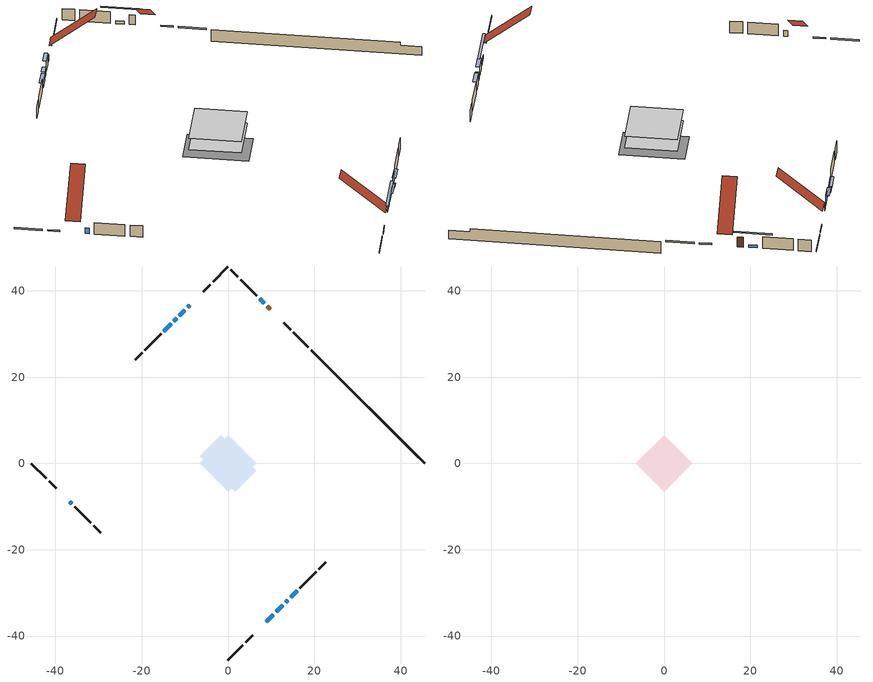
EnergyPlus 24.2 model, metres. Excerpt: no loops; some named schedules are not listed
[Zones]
conditioned space
 floor adiabatic (AdiabaticFloorConstruction): -6.52,0 0,6.52 6.52,0 0,-6.52 z0.71
 floor foundation (Slab1 construction): -6.56,1.65 -1.65,6.56 6.56,-1.65 1.65,-6.56 z-1.73
 wall outside (RimJoist1 construction): 0,-45.56 3.47,-42.09 / -45.56,0 -42.09,-3.47 / 0,45.56 -3.47,42.09 / 18.65,26.91 15.18,30.38 z0.71:1.01
 wall outside (RimJoist2 construction): 4.13,-41.43 5.68,-39.88 / -41.43,-4.13 -39.88,-5.68 / -4.13,41.43 -5.68,39.88 / 14.52,31.04 12.97,32.59 z0.71:1.01
 wall outside (AdiabaticWallConstruction 1): 9.8,35.76 9.05,36.51 z0.71:2.74
 wall outside (AdiabaticWallConstruction): -8.85,36.71 -9.34,36.23 / -36.71,-8.85 -36.23,-9.34 z0.71:1.93; 8.4,37.16 7.34,38.22 / 8.85,-36.71 10.55,-35.02 z0.71:1.32; 11.2,-34.36 12.75,-32.82 z0.71:2.44; 13.4,-32.16 13.85,-31.71 / -13.19,32.37 -14.84,30.72 z0.71:1.63; 14.51,-31.05 16,-29.56 z0.71:2.46; -9.99,35.57 -11.25,34.31 z0.71:2.79; -11.9,33.66 -12.54,33.03 z0.71:1.68
 wall outside (Wall1 construction): 16.66,-28.91 20.44,-25.12 / -35.57,-9.99 -31.79,-13.77 / -15.5,30.06 -19.28,26.28 / 6.68,38.88 2.9,42.66 z0.71:3.15
 wall outside (Wall2 construction): 21.09,-24.47 22.68,-22.88 / -31.13,-14.43 -29.55,-16.02 / -19.94,25.62 -21.52,24.04 / 2.24,43.32 0.66,44.9 z0.71:3.15
 wall foundation (FoundationWall1 construction): 19.31,26.25,-1.73 19.31,26.25,0.71 42.94,2.63,0.71 42.94,2.63,0.07 45.56,0,0.07 45.56,0,-1.73
 window (WindowConstruction 6): -8.86,36.71 -9.33,36.23 z0.71:1.93
 window (WindowConstruction 8): 8.4,37.16 7.34,38.22 z0.71:1.32
 window (WindowConstruction 9): 8.86,-36.71 10.54,-35.02 z0.71:1.32
 window (WindowConstruction 7): -36.71,-8.86 -36.23,-9.33 z0.71:1.93
 window (WindowConstruction): 11.2,-34.36 12.75,-32.82 z0.71:2.44
 window (WindowConstruction 1): 13.4,-32.16 13.85,-31.71 z0.71:1.62
 window (WindowConstruction 2): 14.51,-31.05 16,-29.56 z0.71:2.46
 window (WindowConstruction 3): -9.99,35.57 -11.25,34.31 z0.71:2.79
 window (WindowConstruction 4): -11.91,33.66 -12.53,33.03 z0.71:1.68
 window (WindowConstruction 5): -13.19,32.37 -14.84,30.72 z0.71:1.62
 door (Door): 9.8,35.76 9.05,36.51 z0.71:2.74
 ceiling adiabatic (AdiabaticFloorConstruction): 0,-6.52 6.52,0 0,6.52 -6.52,0 z0.71
attic - vented
 floor to conditioned space (Floor1 construction Reversed): -6.52,0 0,6.52 6.52,0 0,-6.52 z3.15
 roof outside (Roof1 construction): 8.2,-37.36,3.15 2.49,-31.65,9.88 0.63,-33.51,9.88 6.34,-39.22,3.15; -37.36,-8.2,3.15 -31.65,-2.49,9.88 -33.51,-0.63,9.88 -39.22,-6.34,3.15; -8.2,37.36,3.15 -2.49,31.65,9.88 -0.63,33.51,9.88 -6.34,39.22,3.15; 10.45,35.11,3.15 4.74,29.4,9.88 6.6,27.54,9.88 12.31,33.25,3.15
shading: 5.47,40.09 10.26,35.3 10.56,35.59 5.76,40.38 z3.96; 12.41,-33.15 6.99,-38.57 7.28,-38.86 12.7,-33.44 z3.96; 12.96,-32.61 10.99,-34.57 11.42,-35 13.39,-33.04 z2.74; 14.06,-31.5 13.19,-32.37 13.62,-32.8 14.49,-31.93 z1.92; 16.21,-29.35 14.3,-31.27 14.73,-31.7 16.64,-29.78 z2.76; -11.46,34.1 -9.78,35.78 -10.21,36.21 -11.89,34.53 z3.09; -12.75,32.82 -11.69,33.87 -12.13,34.3 -13.18,33.25 z1.97; -15.05,30.51 -12.98,32.58 -13.41,33.01 -15.48,30.94 z1.92
[Building]
Building 1: Terrain=Suburbs
[Site:Location]
Quebec Intl AP_QC: Latitude {deg}=46.8; Longitude {deg}=-71.38; Time Zone {hr}=-5; Elevation {m}=74; Keep Site Location Information=Yes
[Site:GroundTemperature:Shallow]
0.0108218, -2.24938, -2.43038, -1.3578, 2.94801, 7.23376, 10.9493, 13.303, 13.5029, 11.5886, 7.96783, 3.81355
[Site:WaterMainsTemperature]
Calculation Method=Schedule; Temperature Schedule=mains temperature schedule
[Material] Roughness=Rough; Thermal Absorptance=0.9
Name | Thickness {m} | Conductivity {W/m-K} | Density {kg/m3} | Specific Heat {J/kg-K} | Solar Absorptance | Visible Absorptance
asphalt or fiberglass shingles | 0.00635 | 0.162714 | 1121.4 | 1465.45 | 0.4 | 0.4
ceiling loosefill ins | 0.169333 | 0.0480833 | 16.02 | 1046.75 | 0.7 | 0.7
ceiling stud and cavity | 0.1397 | 0.326487 | 65.682 | 1177.47 | 0.7 | 0.7
concrete 4.0 in. | 0.1016 | 1.803125 | 2242.8 | 837.4 | 0.7 | 0.7
concrete 8.0 in. | 0.2032 | 1.803125 | 2242.8 | 837.4 | 0.7 | 0.7
door material | 0.04445 | 0.053851 | 512.64 | 1214.23 | 0.7 | 0.7
exterior vertical ins | 0.0229855 | 0.029427 | 32.04 | 1214.23 | 0.7 | 0.7
floor covering | 0.0127 | 0.0433444 | 54.468 | 1339.84 | 0.6 | 0.6
floor rigid ins; wall rigid ins | 0.512978 | 0.029427 | 32.04 | 1214.23 | 0.7 | 0.7
floor stud and cavity | 0.1397 | 1.75129 | 37.0049 | 1207.88 | 0.7 | 0.7
furniture material conditioned space 1 | 0.1524 | 0.115458 | 640.8 | 1214.23 | 0.6 | 0.6
gypsum board | 0.0127 | 0.160291 | 801 | 837.4 | 0.6 | 0.6
gypsum board 1 | 0.0127 | 0.160291 | 801 | 837.4 | 0.7 | 0.7
osb sheathing 0.5 in. | 0.0127 | 0.115458 | 512.64 | 1214.23 | 0.7 | 0.7
osb sheathing 0.75 in. | 0.01905 | 0.115458 | 512.64 | 1214.23 | 0.7 | 0.7
osb sheathing 2.0 in. | 0.0508 | 0.115458 | 512.64 | 1214.23 | 0.7 | 0.7
rim joist rigid ins | 0.051816 | 0.029427 | 32.04 | 1214.23 | 0.7 | 0.7
rim joist stud and cavity | 0.0508 | 0.0450373 | 125.044 | 1163.47 | 0.6 | 0.6
rim joist stud and cavity 1 | 0.0508 | 0.0518344 | 125.044 | 1163.47 | 0.6 | 0.6
wall stud and cavity | 0.1397 | 0.0728542 | 139.0536 | 1170.24 | 0.7 | 0.7
wall stud and cavity 1 | 0.1397 | 0.0823866 | 139.0536 | 1170.24 | 0.7 | 0.7
wall stud and cavity 2 | 0.0889 | 0.380278 | 52.3479 | 1209.89 | 0.7 | 0.7
wall stud and cavity 3 | 0.0889 | 0.391764 | 83.0341 | 1211.67 | 0.7 | 0.7
wood siding | 0.0254 | 0.102417 | 544.68 | 1172.36 | 0.4 | 0.4
wood siding 1; wood siding 2; wood siding 3 | 0.0254 | 0.102417 | 544.68 | 1172.36 | 0.7 | 0.7
[WindowMaterial:SimpleGlazingSystem]
Name | U-Factor {W/m2-K} | Solar Heat Gain Coefficient
WindowMaterial | 2.92644 | 0.61
WindowMaterial 1 | 2.992306 | 0.51
WindowMaterial 2 | 2.89521 | 0.66
WindowMaterial 3 | 2.975272 | 0.59
WindowMaterial 4 | 2.96562 | 0.56
WindowMaterial 5 | 2.95426 | 0.57
WindowMaterial 6 | 3.10076 | 0.61
WindowMaterial 7 | 3.02013 | 0.49
WindowMaterial 8 | 3.00764 | 0.51
WindowMaterial 9 | 4.83993 | 0.56
[Construction]
AdiabaticFloorConstruction: floor stud and cavity, floor rigid ins, osb sheathing 0.75 in., floor covering
AdiabaticWallConstruction: wood siding 2, wall rigid ins, wall stud and cavity 2, gypsum board
AdiabaticWallConstruction 1: wood siding 3, wall rigid ins, wall stud and cavity 2, gypsum board
Door: door material
Floor1 construction Reversed: gypsum board, ceiling stud and cavity, ceiling loosefill ins
FoundationWall1 construction: concrete 8.0 in., gypsum board 1
furniture construction conditioned space 1: furniture material conditioned space 1
PartitionWallConstruction: gypsum board, wall stud and cavity 3, gypsum board
RimJoist1 construction: wood siding 1, rim joist rigid ins, osb sheathing 2.0 in., rim joist stud and cavity
RimJoist2 construction: wood siding 1, rim joist rigid ins, osb sheathing 2.0 in., rim joist stud and cavity 1
Roof1 construction: asphalt or fiberglass shingles
Slab1 construction: concrete 4.0 in.
Wall1 construction: wood siding, osb sheathing 0.5 in., wall stud and cavity, gypsum board
Wall2 construction: wood siding, osb sheathing 0.5 in., wall stud and cavity 1, gypsum board
WindowConstruction: WindowMaterial
WindowConstruction 1: WindowMaterial 1
WindowConstruction 2: WindowMaterial 2
WindowConstruction 3: WindowMaterial 3
WindowConstruction 4: WindowMaterial 4
WindowConstruction 5: WindowMaterial 5
WindowConstruction 6: WindowMaterial 6
WindowConstruction 7: WindowMaterial 7
WindowConstruction 8: WindowMaterial 8
WindowConstruction 9: WindowMaterial 9
[Zone] Multiplier=1; Part of Total Floor Area=Yes
Name | Volume {m3}
attic - vented | 83.4671
conditioned space | 418.2
[Space]
Name | Zone | Volume {m3}
attic - vented 1 | attic - vented | 83.4671
conditioned space 1 | conditioned space | 418.2
[ZoneInfiltration:EffectiveLeakageArea]
infil attic - vented 1: Zone or Space=attic - vented 1; Schedule=Always On Discrete; Effective Air Leakage Area {cm2}=3134.77; Stack Coefficient=0.000467993; Wind Coefficient=1.46164e-05
[ZoneMixing]
whole house fan mix: Zone or Space=attic - vented; Schedule=Always On Continuous; Design Flow Rate Calculation Method=Flow/Zone; Design Flow Rate {m3/s}=0; Source Zone or Space=conditioned space
[SurfaceProperty:ExposedFoundationPerimeter]
Slab1: Exposed Perimeter Calculation Method=TotalExposedPerimeter; Total Exposed Perimeter {m}=37.126
[InternalMass] Zone or ZoneList=conditioned space; Space or SpaceList=conditioned space 1
Name | Construction | Surface Area {m2}
furniture mass conditioned space 1 | furniture construction conditioned space 1 | 66.2402
partition wall mass | PartitionWallConstruction | 165.601
[Lights]
interior lighting: Zone or ZoneList or Space or SpaceList=conditioned space 1; Schedule=interior lighting schedule; Design Level Calculation Method=LightingLevel; Lighting Level {W}=343.2; Return Air Fraction=0; Fraction Radiant=0.6; Fraction Visible=0.2; Fraction Replaceable=1
[People]
occupants: Zone or ZoneList or Space or SpaceList=conditioned space 1; Number of People Schedule=occupants schedule; Number of People Calculation Method=People; Number of People=3; Fraction Radiant=0.314171; Sensible Heat Fraction=0.56303; Activity Level Schedule=occupants activity schedule; Carbon Dioxide Generation Rate {m3/s-W}=0; Enable ASHRAE 55 Comfort Warnings=No; Mean Radiant Temperature Calculation Type=EnclosureAveraged
[ElectricEquipment] Zone or ZoneList or Space or SpaceList=conditioned space 1; Design Level Calculation Method=EquipmentLevel
Name | Schedule | Design Level {W} | Fraction Latent | Fraction Radiant | Fraction Lost
clothes dryer | clothes dryer schedule | 140.772 | 0.015 | 0.081 | 0.85
clothes washer | clothes washer schedule | 32.1985 | 0.03 | 0.162 | 0.7
cooking range | cooking range schedule | 215.147 | 0.08 | 0.432 | 0.2
dishwasher | dishwasher schedule | 66.8632 | 0.3 | 0.18 | 0.4
fridge | fridge schedule | 72.9452 | 0 | 0.6 | 0
mech vent house fan | mech vent house fan schedule | 19.9167 | 0 | 0 | 0.5
mech vent house fan cfis | mech vent house fan cfis schedule | 0 | 0 | 0 | 0
mech vent range fan 0 | mech vent range fan 0 schedule | 57 | 0 | 0 | 1
misc plug loads | misc plug loads schedule | 494.7 | 0.045 | 0.513 | 0.1
whole house fan | Always On Discrete | 0 | 0 | 0 | 1
[OtherEquipment] Zone or ZoneList or Space or SpaceList=conditioned space 1; Design Level Calculation Method=EquipmentLevel
Name | Fuel Type | Schedule | Design Level {W} | Fraction Latent | Fraction Radiant | Fraction Lost
clothes dryer 1 | Electricity | clothes dryer schedule | 0 | 0.015 | 0.081 | 0.85
cooking range 1 | Electricity | cooking range schedule | 0 | 0.08 | 0.432 | 0.2
general water use latent | None | general water use schedule | 62.594 | 1 | 0 | 0
general water use sensible | None | general water use schedule | -61.6891 | 0 | 0.6 | 0
mech vent house fan latent load | None | Always On Discrete | 0 | 1 | 0 | 0
mech vent house fan sensible load | None | Always On Discrete | 0 | 0 | 0 | 0
water heater energy adjustment1 | Electricity | Always On Discrete | 0.01 | 0 | 0 | 1
[ZoneInfiltration:DesignFlowRate] Zone or ZoneList or Space or SpaceList=conditioned space 1; Schedule=Always On Discrete; Design Flow Rate Calculation Method=Flow/Zone; Design Flow Rate {m3/s}=0
infil flow; natural vent flow; whole house fan flow
[AvailabilityManager:Scheduled]
furnace airloop Availability Manager: Schedule=Always On Discrete
[Foundation:Kiva]
Foundation Kiva 1: Initial Indoor Air Temperature {C}=18; Wall Height Above Grade {m}=0.709971; Wall Depth Below Slab {m}=0.2032; Custom Block Material Name 1=exterior vertical ins; Custom Block Depth 1 {m}=2.43998; Custom Block X Position 1 {m}=0.2159; Custom Block Z Position 1 {m}=0
[Foundation:Kiva:Settings]
Soil Conductivity {W/m-K}=0.849921; Soil Density {kg/m3}=1842.3; Soil Specific Heat {J/kg-K}=418.7; Ground Solar Absorptivity=0.9; Ground Thermal Absorptivity=0.9; Ground Surface Roughness {m}=0.03; Far-Field Width {m}=40; Deep-Ground Boundary Condition=ZeroFlux; Deep-Ground Depth {m}=40; Minimum Cell Dimension {m}=0.2; Maximum Cell Growth Coefficient=3; Simulation Timestep=Timestep
[Exterior:Lights]
exterior lighting: Schedule=exterior lighting schedule; Design Level {W}=75.6
[EnergyManagementSystem:GlobalVariable]
furnace_airloop_Fan_RTF
infil_program_Qfan
infil_program_Qinf
natural_vent_program_Qnv
natural_vent_program_Qwhf
[EnergyManagementSystem:Sensor]
Name | Output:Variable or Output:Meter Index Key | Output:Variable or Output:Meter
airflow_gain | infil flow | Infiltration Sensible Heat Gain Energy
airflow_gain_1 | natural vent flow | Infiltration Sensible Heat Gain Energy
airflow_gain_2 | whole house fan flow | Infiltration Sensible Heat Gain Energy
airflow_loss | infil flow | Infiltration Sensible Heat Loss Energy
airflow_loss_1 | natural vent flow | Infiltration Sensible Heat Loss Energy
airflow_loss_2 | whole house fan flow | Infiltration Sensible Heat Loss Energy
clg_load_cond |  | Cooling:EnergyTransfer:Zone:CONDITIONED SPACE
clg_sp_s; clg_sp_s_1 | cooling setpoint | Schedule Value
clothes_dryer_exhaust_0_sch_s | clothes dryer exhaust 0 schedule | Schedule Value
cool_season | cooling season schedule | Schedule Value
htg_load_cond |  | Heating:EnergyTransfer:Zone:CONDITIONED SPACE
htg_sp_s; htg_sp_s_1 | heating setpoint | Schedule Value
ig_ee_conv | clothes dryer | Electric Equipment Convective Heating Energy
ig_ee_conv_2 | cooking range | Electric Equipment Convective Heating Energy
ig_ee_conv_4 | fridge | Electric Equipment Convective Heating Energy
ig_ee_conv_5 | misc plug loads | Electric Equipment Convective Heating Energy
ig_ee_conv_6 | whole house fan | Electric Equipment Convective Heating Energy
ig_ee_rad | clothes dryer | Electric Equipment Radiant Heating Energy
ig_ee_rad_2 | cooking range | Electric Equipment Radiant Heating Energy
ig_ee_rad_4 | fridge | Electric Equipment Radiant Heating Energy
ig_ee_rad_5 | misc plug loads | Electric Equipment Radiant Heating Energy
ig_ee_rad_6 | whole house fan | Electric Equipment Radiant Heating Energy
ig_lgt_conv | interior lighting | Lights Convective Heating Energy
ig_lgt_rad | interior lighting | Lights Radiant Heating Energy
ig_lgt_vis | interior lighting | Lights Visible Radiation Heating Energy
ig_oe_conv | clothes dryer 1 | Other Equipment Convective Heating Energy
ig_oe_conv_1 | cooking range 1 | Other Equipment Convective Heating Energy
ig_oe_conv_2 | general water use latent | Other Equipment Convective Heating Energy
ig_oe_conv_3 | general water use sensible | Other Equipment Convective Heating Energy
ig_oe_conv_4 | water heater energy adjustment1 | Other Equipment Convective Heating Energy
ig_oe_rad | clothes dryer 1 | Other Equipment Radiant Heating Energy
ig_oe_rad_1 | cooking range 1 | Other Equipment Radiant Heating Energy
ig_oe_rad_2 | general water use latent | Other Equipment Radiant Heating Energy
ig_oe_rad_3 | general water use sensible | Other Equipment Radiant Heating Energy
ig_oe_rad_4 | water heater energy adjustment1 | Other Equipment Radiant Heating Energy
ig_ppl_conv | occupants | People Convective Heating Energy
ig_ppl_rad | occupants | People Radiant Heating Energy
im_conv | furniture mass conditioned space 1 | Surface Inside Face Convection Heat Gain Energy
im_conv_1 | partition wall mass | Surface Inside Face Convection Heat Gain Energy
im_ig | furniture mass conditioned space 1 | Surface Inside Face Internal Gains Radiation Heat Gain Energy
im_ig_1 | partition wall mass | Surface Inside Face Internal Gains Radiation Heat Gain Energy
im_lgt | furniture mass conditioned space 1 | Surface Inside Face Lights Radiation Heat Gain Energy
im_lgt_1 | partition wall mass | Surface Inside Face Lights Radiation Heat Gain Energy
im_sol | furniture mass conditioned space 1 | Surface Inside Face Solar Radiation Heat Gain Energy
im_sol_1 | partition wall mass | Surface Inside Face Solar Radiation Heat Gain Energy
im_surf | furniture mass conditioned space 1 | Surface Inside Face Net Surface Thermal Radiation Heat Gain Energy
im_surf_1 | partition wall mass | Surface Inside Face Net Surface Thermal Radiation Heat Gain Energy
mech_vent_range_fan_0_sch_s | mech vent range fan 0 schedule | Schedule Value
mv_conv | mech vent house fan | Electric Equipment Convective Heating Energy
mv_conv_1 | mech vent house fan cfis | Electric Equipment Convective Heating Energy
mv_conv_2 | mech vent range fan 0 | Electric Equipment Convective Heating Energy
mv_conv_3 | mech vent house fan latent load | Other Equipment Convective Heating Energy
mv_conv_4 | mech vent house fan sensible load | Other Equipment Convective Heating Energy
mv_rad | mech vent house fan | Electric Equipment Radiant Heating Energy
mv_rad_1 | mech vent house fan cfis | Electric Equipment Radiant Heating Energy
mv_rad_2 | mech vent range fan 0 | Electric Equipment Radiant Heating Energy
mv_rad_3 | mech vent house fan latent load | Other Equipment Radiant Heating Energy
mv_rad_4 | mech vent house fan sensible load | Other Equipment Radiant Heating Energy
natural_vent_s | natural vent schedule | Schedule Value
out_pb_s |  | Site Outdoor Air Barometric Pressure
out_wt_s |  | Site Outdoor Air Humidity Ratio
site_vw_s |  | Site Wind Speed
ss_back_out | Window1 | Surface Window Shortwave from Zone Back Out Window Heat Transfer Rate
ss_back_out_1 | Window11 | Surface Window Shortwave from Zone Back Out Window Heat Transfer Rate
ss_back_out_2 | Window12 | Surface Window Shortwave from Zone Back Out Window Heat Transfer Rate
ss_back_out_3 | Window2 | Surface Window Shortwave from Zone Back Out Window Heat Transfer Rate
ss_back_out_4 | Window3 | Surface Window Shortwave from Zone Back Out Window Heat Transfer Rate
ss_back_out_5 | Window4 | Surface Window Shortwave from Zone Back Out Window Heat Transfer Rate
ss_back_out_6 | Window5 | Surface Window Shortwave from Zone Back Out Window Heat Transfer Rate
ss_back_out_7 | Window7 | Surface Window Shortwave from Zone Back Out Window Heat Transfer Rate
ss_back_out_8 | Window8 | Surface Window Shortwave from Zone Back Out Window Heat Transfer Rate
ss_back_out_9 | Window9 | Surface Window Shortwave from Zone Back Out Window Heat Transfer Rate
ss_conv | Door1 | Surface Inside Face Convection Heat Gain Energy
ss_conv_1 | Window1 | Surface Inside Face Convection Heat Gain Energy
ss_conv_10 | Window9 | Surface Inside Face Convection Heat Gain Energy
ss_conv_2 | Window11 | Surface Inside Face Convection Heat Gain Energy
ss_conv_3 | Window12 | Surface Inside Face Convection Heat Gain Energy
ss_conv_4 | Window2 | Surface Inside Face Convection Heat Gain Energy
ss_conv_5 | Window3 | Surface Inside Face Convection Heat Gain Energy
ss_conv_6 | Window4 | Surface Inside Face Convection Heat Gain Energy
ss_conv_7 | Window5 | Surface Inside Face Convection Heat Gain Energy
ss_conv_8 | Window7 | Surface Inside Face Convection Heat Gain Energy
ss_conv_9 | Window8 | Surface Inside Face Convection Heat Gain Energy
ss_ig | Door1 | Surface Inside Face Internal Gains Radiation Heat Gain Energy
ss_ig_1 | Window1 | Surface Inside Face Internal Gains Radiation Heat Gain Energy
ss_ig_10 | Window9 | Surface Inside Face Internal Gains Radiation Heat Gain Energy
ss_ig_2 | Window11 | Surface Inside Face Internal Gains Radiation Heat Gain Energy
ss_ig_3 | Window12 | Surface Inside Face Internal Gains Radiation Heat Gain Energy
ss_ig_4 | Window2 | Surface Inside Face Internal Gains Radiation Heat Gain Energy
ss_ig_5 | Window3 | Surface Inside Face Internal Gains Radiation Heat Gain Energy
ss_ig_6 | Window4 | Surface Inside Face Internal Gains Radiation Heat Gain Energy
ss_ig_7 | Window5 | Surface Inside Face Internal Gains Radiation Heat Gain Energy
ss_ig_8 | Window7 | Surface Inside Face Internal Gains Radiation Heat Gain Energy
ss_ig_9 | Window8 | Surface Inside Face Internal Gains Radiation Heat Gain Energy
ss_lgt | Door1 | Surface Inside Face Lights Radiation Heat Gain Energy
ss_sol | Door1 | Surface Inside Face Solar Radiation Heat Gain Energy
ss_surf | Door1 | Surface Inside Face Net Surface Thermal Radiation Heat Gain Energy
ss_surf_1 | Window1 | Surface Inside Face Net Surface Thermal Radiation Heat Gain Energy
ss_surf_10 | Window9 | Surface Inside Face Net Surface Thermal Radiation Heat Gain Energy
ss_surf_2 | Window11 | Surface Inside Face Net Surface Thermal Radiation Heat Gain Energy
ss_surf_3 | Window12 | Surface Inside Face Net Surface Thermal Radiation Heat Gain Energy
ss_surf_4 | Window2 | Surface Inside Face Net Surface Thermal Radiation Heat Gain Energy
ss_surf_5 | Window3 | Surface Inside Face Net Surface Thermal Radiation Heat Gain Energy
ss_surf_6 | Window4 | Surface Inside Face Net Surface Thermal Radiation Heat Gain Energy
ss_surf_7 | Window5 | Surface Inside Face Net Surface Thermal Radiation Heat Gain Energy
ss_surf_8 | Window7 | Surface Inside Face Net Surface Thermal Radiation Heat Gain Energy
ss_surf_9 | Window8 | Surface Inside Face Net Surface Thermal Radiation Heat Gain Energy
ss_trans_in | Window1 | Surface Window Transmitted Solar Radiation Rate
ss_trans_in_1 | Window11 | Surface Window Transmitted Solar Radiation Rate
ss_trans_in_2 | Window12 | Surface Window Transmitted Solar Radiation Rate
ss_trans_in_3 | Window2 | Surface Window Transmitted Solar Radiation Rate
ss_trans_in_4 | Window3 | Surface Window Transmitted Solar Radiation Rate
ss_trans_in_5 | Window4 | Surface Window Transmitted Solar Radiation Rate
ss_trans_in_6 | Window5 | Surface Window Transmitted Solar Radiation Rate
ss_trans_in_7 | Window7 | Surface Window Transmitted Solar Radiation Rate
ss_trans_in_8 | Window8 | Surface Window Transmitted Solar Radiation Rate
ss_trans_in_9 | Window9 | Surface Window Transmitted Solar Radiation Rate
ss_trans_out | Window1 | Surface Inside Face Initial Transmitted Diffuse Transmitted Out Window Solar Radiation Rate
ss_trans_out_1 | Window11 | Surface Inside Face Initial Transmitted Diffuse Transmitted Out Window Solar Radiation Rate
ss_trans_out_2 | Window12 | Surface Inside Face Initial Transmitted Diffuse Transmitted Out Window Solar Radiation Rate
ss_trans_out_3 | Window2 | Surface Inside Face Initial Transmitted Diffuse Transmitted Out Window Solar Radiation Rate
ss_trans_out_4 | Window3 | Surface Inside Face Initial Transmitted Diffuse Transmitted Out Window Solar Radiation Rate
ss_trans_out_5 | Window4 | Surface Inside Face Initial Transmitted Diffuse Transmitted Out Window Solar Radiation Rate
ss_trans_out_6 | Window5 | Surface Inside Face Initial Transmitted Diffuse Transmitted Out Window Solar Radiation Rate
ss_trans_out_7 | Window7 | Surface Inside Face Initial Transmitted Diffuse Transmitted Out Window Solar Radiation Rate
ss_trans_out_8 | Window8 | Surface Inside Face Initial Transmitted Diffuse Transmitted Out Window Solar Radiation Rate
ss_trans_out_9 | Window9 | Surface Inside Face Initial Transmitted Diffuse Transmitted Out Window Solar Radiation Rate
s_conv | Floor1 | Surface Inside Face Convection Heat Gain Energy
s_conv_1 | FoundationWall1 | Surface Inside Face Convection Heat Gain Energy
s_conv_10 | RimJoist2:315 | Surface Inside Face Convection Heat Gain Energy
s_conv_11 | RimJoist2:45 | Surface Inside Face Convection Heat Gain Energy
s_conv_12 | Slab1 | Surface Inside Face Convection Heat Gain Energy
s_conv_13 | Wall1:135 | Surface Inside Face Convection Heat Gain Energy
s_conv_14 | Wall1:225 | Surface Inside Face Convection Heat Gain Energy
s_conv_15 | Wall1:315 | Surface Inside Face Convection Heat Gain Energy
s_conv_16 | Wall1:45 | Surface Inside Face Convection Heat Gain Energy
s_conv_17 | Wall2:135 | Surface Inside Face Convection Heat Gain Energy
s_conv_18 | Wall2:225 | Surface Inside Face Convection Heat Gain Energy
s_conv_19 | Wall2:315 | Surface Inside Face Convection Heat Gain Energy
s_conv_2 | inferred conditioned ceiling | Surface Inside Face Convection Heat Gain Energy
s_conv_20 | Wall2:45 | Surface Inside Face Convection Heat Gain Energy
s_conv_3 | inferred conditioned floor | Surface Inside Face Convection Heat Gain Energy
s_conv_4 | RimJoist1:135 | Surface Inside Face Convection Heat Gain Energy
s_conv_5 | RimJoist1:225 | Surface Inside Face Convection Heat Gain Energy
s_conv_6 | RimJoist1:315 | Surface Inside Face Convection Heat Gain Energy
s_conv_7 | RimJoist1:45 | Surface Inside Face Convection Heat Gain Energy
s_conv_8 | RimJoist2:135 | Surface Inside Face Convection Heat Gain Energy
s_conv_9 | RimJoist2:225 | Surface Inside Face Convection Heat Gain Energy
s_ig | Floor1 | Surface Inside Face Internal Gains Radiation Heat Gain Energy
s_ig_1 | FoundationWall1 | Surface Inside Face Internal Gains Radiation Heat Gain Energy
s_ig_10 | RimJoist2:315 | Surface Inside Face Internal Gains Radiation Heat Gain Energy
s_ig_11 | RimJoist2:45 | Surface Inside Face Internal Gains Radiation Heat Gain Energy
s_ig_12 | Slab1 | Surface Inside Face Internal Gains Radiation Heat Gain Energy
s_ig_13 | Wall1:135 | Surface Inside Face Internal Gains Radiation Heat Gain Energy
s_ig_14 | Wall1:225 | Surface Inside Face Internal Gains Radiation Heat Gain Energy
s_ig_15 | Wall1:315 | Surface Inside Face Internal Gains Radiation Heat Gain Energy
s_ig_16 | Wall1:45 | Surface Inside Face Internal Gains Radiation Heat Gain Energy
